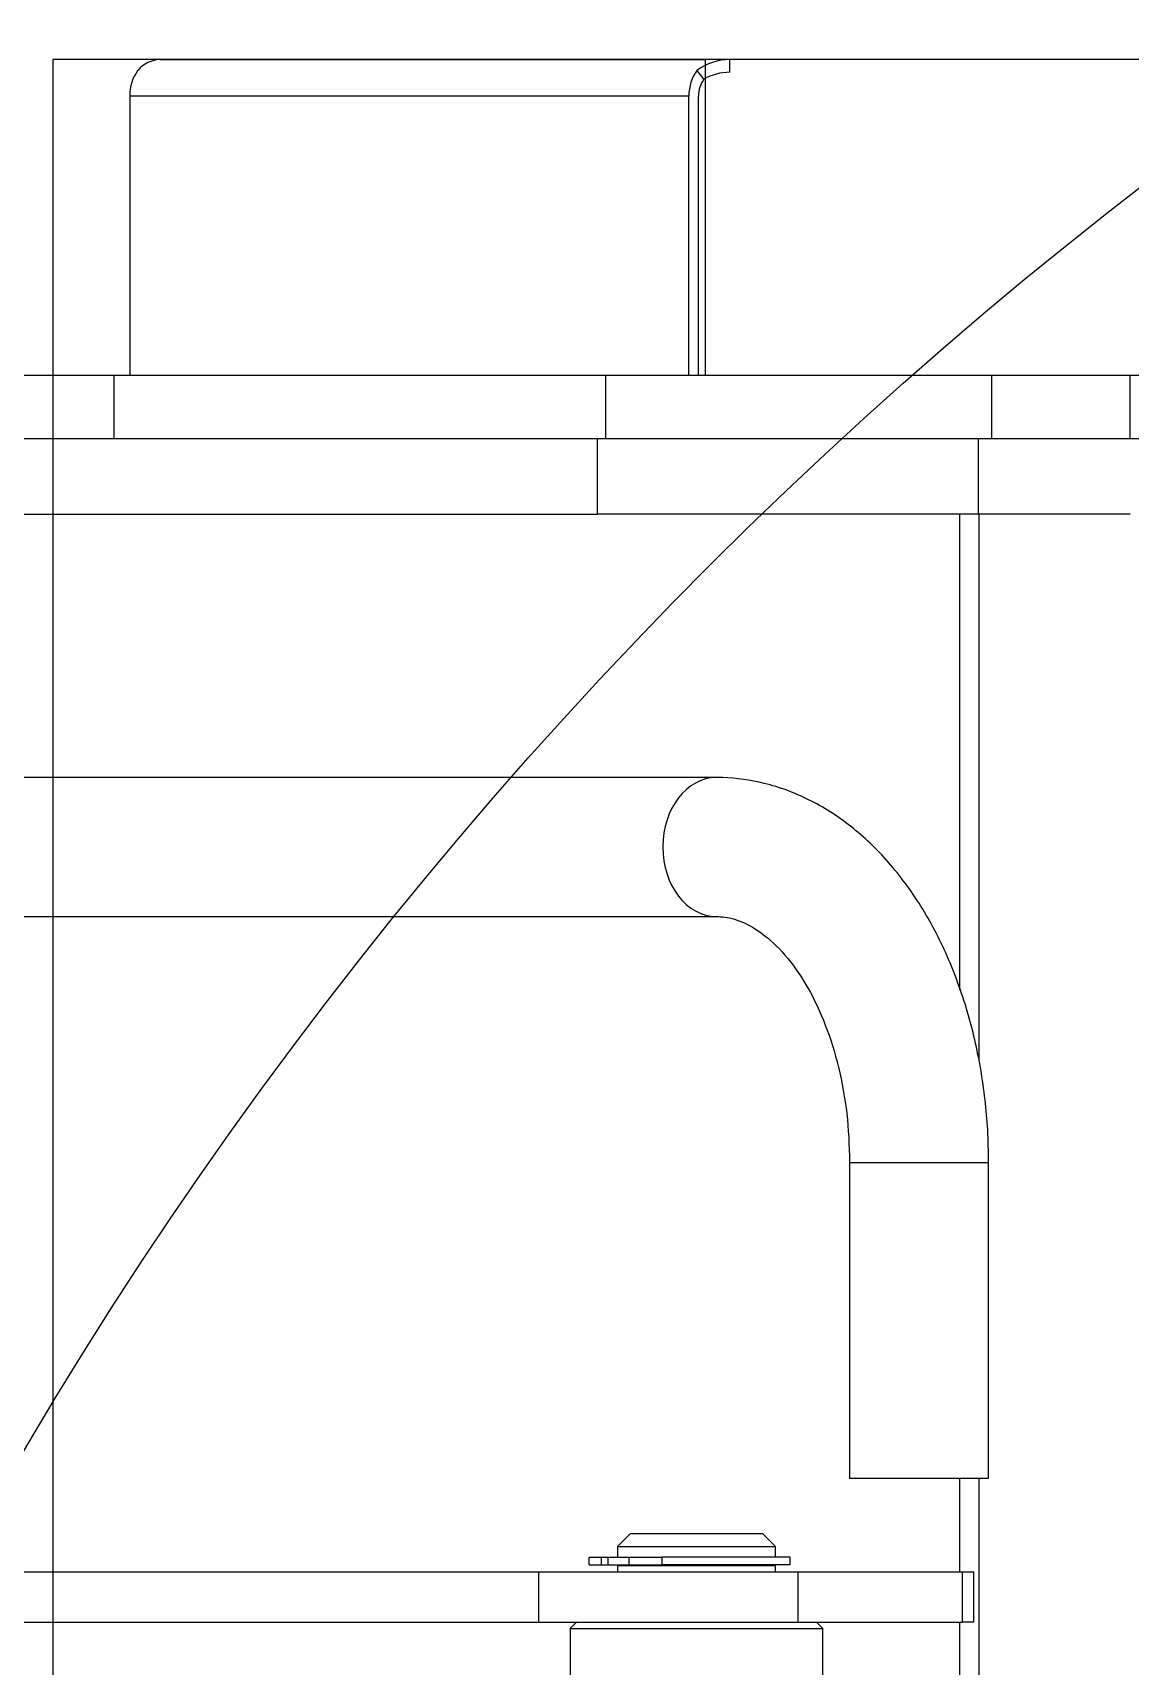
# Model space of a CAD drawing. Extents: x -681219 to -550379, y -242630 to -158199.
# Drawn here: x -603163.9 to -602990.2, y -232260.9 to -232002.1 of the extents above; entities that cross this region are included whole.
import ezdxf

# ---------------------------------------------------------------- set-up
doc = ezdxf.new("R2010")
doc.units = 0
doc.header["$LTSCALE"] = 1000
doc.linetypes.add('DASHED2', pattern=[9.525, 6.35, -3.175])
doc.layers.get('0').update_dxf_attribs({"linetype": 'CONTINUOUS'})
doc.layers.add('interface', color=251, linetype='DASHED2')

# ---------------------------------------------------------------- blocks, each defined once
blk = doc.blocks.new('CYPJ15001B0001XY_A_CYPJ1000_V_1')
at = {"color": 0, "linetype": 'ByBlock', "lineweight": -2}
for p, q in [((-775, 495.75), (-775, -495.75)), ((-725, -450.41), (-725, 351.09)), ((-715, -428.47), (-715, 276.3)), ((-715, -428.47), (-725, -428.47)), ((-715, -450.41), (-715, -428.47)), ((-703, -428.47), (-703, -452.47)), ((-725, -511.5), (-725, -450.41)), ((-715, -450.41), (-725, -450.41)), ((-715, -511.5), (-715, -450.41)), ((-703, -452.47), (-715, -452.47)), ((-703, -452.46), (-616.44, -452.46)), ((-703, -452.47), (-703, -512.79)), ((-600.29, -450.89), (-600.29, -472.89)), ((-550.29, -450.89), (-600.29, -450.89)), ((-550.29, -450.89), (-550.29, -472.89)), ((-550.29, -452.46), (-389.5, -452.46)), ((-535.5, -455.04), (-535.5, -453.25)), ((-527.5, -453.25), (-535.5, -453.25)), ((-535.5, -481.08), (-535.5, -455.04)), ((-527.5, -455.04), (-535.5, -455.04)), ((-527.5, -453.25), (-527.5, -455.04)), ((-527.5, -481.08), (-527.5, -455.04)), ((-703, -455.52), (-627.69, -455.52)), ((-550.29, -455.52), (-535.5, -455.52)), ((-527.5, -455.52), (-389.5, -455.52)), ((-600.29, -472.89), (-550.29, -472.89)), ((-526.5, -477.15), (-527.5, -478.15)), ((-526.5, -517.15), (-526.5, -477.15)), ((-463.5, -477.15), (-526.5, -477.15)), ((-535.5, -522.15), (-535.5, -481.08)), ((-535.5, -481.08), (-527.5, -481.08)), ((-527.5, -522.15), (-527.5, -481.08)), ((-537.8, -482.3), (-537.8, -502.55)), ((-536.6, -482.3), (-537.8, -482.3)), ((-536.6, -482.3), (-536.6, -502.55)), ((-539.5, -484.65), (-541.5, -486.65)), ((-539.5, -509.65), (-539.5, -484.65)), ((-537.8, -484.65), (-539.5, -484.65)), ((-536.5, -485.2), (-536.6, -485.2)), ((-536.5, -509.65), (-536.5, -484.65)), ((-535.5, -484.65), (-536.5, -484.65)), ((-541.5, -486.65), (-541.5, -507.65)), ((-773, -491.87), (-775, -491.87)), ((-661.29, -494.03), (-661.29, -686.87)), ((-639.29, -686.87), (-639.29, -494.03)), ((-775, -582.03), (-775, -495.75)), ((-775, -495.75), (-725, -495.75)), ((-771.89, -495.96), (-773.3, -497.04)), ((-725, -496.81), (-769.2, -496.81)), ((-725, -498.35), (-769.2, -498.35)), ((-769.2, -498.35), (-769.2, -586.85)), ((-537.8, -507.81), (-537.8, -502.55)), ((-536.6, -502.55), (-537.8, -502.55)), ((-536.6, -507.81), (-536.6, -502.55)), ((-541.5, -507.65), (-539.5, -509.65)), ((-539.5, -509.65), (-537.8, -509.65)), ((-537.8, -511.09), (-537.8, -507.81)), ((-536.6, -507.81), (-537.8, -507.81)), ((-536.6, -511.09), (-536.6, -507.81)), ((-536.6, -509.1), (-536.5, -509.1)), ((-536.5, -509.65), (-535.5, -509.65)), ((-725, -589.31), (-725, -511.5)), ((-715, -511.5), (-725, -511.5)), ((-715, -589.31), (-715, -511.5)), ((-537.8, -512.16), (-537.8, -511.09)), ((-536.6, -511.09), (-537.8, -511.09)), ((-537.8, -514.14), (-537.8, -512.16)), ((-536.6, -512.16), (-537.8, -512.16)), ((-536.6, -512.16), (-536.6, -511.09)), ((-536.6, -514.14), (-536.6, -512.16)), ((-715, -589.31), (-715, -512.79)), ((-703, -512.79), (-715, -512.79)), ((-703, -781), (-703, -512.79)), ((-536.6, -514.14), (-537.8, -514.14)), ((-527.5, -516.15), (-526.5, -517.15)), ((-526.5, -517.15), (-463.5, -517.15)), ((-535.5, -745.13), (-535.5, -522.15)), ((-535.5, -522.15), (-527.5, -522.15)), ((-527.5, -745.13), (-527.5, -522.15)), ((-769.2, -586.85), (-725, -586.85)), ((-725, -628.65), (-725, -589.31)), ((-715, -589.31), (-725, -589.31)), ((-715, -628.65), (-715, -589.31))]:
    blk.add_line(p, q, dxfattribs=at)
for centre, radius, start, end in [((-766.12, -491.82), 8.88, 180.3138, 216.0323), ((-764.84, -491.85), 8.16, 180.1635, 210.2704), ((-770.27, -581.92), 4.73, 181.2731, 230.1813)]:
    blk.add_arc(centre, radius, start, end, dxfattribs=at)
for centre, major_axis, start_param, end_param in [((-650.29, -494.03), (-11, 0), 0, 3.141037), ((-769.2, -493.9), (3.8, 0), 3.926991, 4.712389), ((-769.2, -493.9), (5.8, 0), 3.926991, 4.712389), ((-769.2, -582.41), (-5.8, 0), 0.785398, 1.570796)]:
    blk.add_ellipse(centre, major_axis=major_axis, ratio=0.766044, start_param=start_param, end_param=end_param, dxfattribs=at)
for points, knots in [([(-600.29, -450.89), (-602.21, -450.92), (-606.85, -451.01), (-615.2, -451.98), (-624.41, -454.12), (-633.15, -457.3), (-641.1, -461.47), (-648.05, -466.6), (-653.77, -472.56), (-658.01, -479.22), (-660.54, -486.04), (-661.26, -491.22), (-661.29, -493.64), (-661.29, -494.03)], [0, 0, 0, 0, 0.056301, 0.160688, 0.265496, 0.370863, 0.476924, 0.583542, 0.689766, 0.794131, 0.895241, 0.985332, 1, 1, 1, 1]), ([(-639.29, -494.03), (-639.27, -493.53), (-639.2, -492.16), (-638.46, -489.59), (-636.36, -486.19), (-632.93, -482.7), (-628.11, -479.41), (-622.22, -476.63), (-615.51, -474.54), (-607.96, -473.16), (-603.16, -472.97), (-600.29, -472.89)], [0, 0, 0, 0, 0.057252, 0.182371, 0.295671, 0.416945, 0.53336, 0.64892, 0.764692, 0.881147, 1, 1, 1, 1])]:
    blk.add_open_spline(points, degree=3, knots=knots, dxfattribs=at)
at = {"layer": 'interface', "ltscale": 10.848644}
for p, q in [((-775, 598.94), (-775, -599)), ((-775, -599), (775, -599.02))]:
    blk.add_line(p, q, dxfattribs=at)

msp = doc.modelspace()

# ---------------------------------------------------------------- linework, layer by layer
at = {"color": 4}
msp.add_circle((-602561.7373, -232581.3953), 700, dxfattribs=at)

# ---------------------------------------------------------------- block references
at = {"color": 4, "rotation": 270}
msp.add_blockref('CYPJ15001B0001XY_A_CYPJ1000_V_1', (-602561.7373, -232781.3953), dxfattribs=at)

doc.saveas('drawing.dxf')
